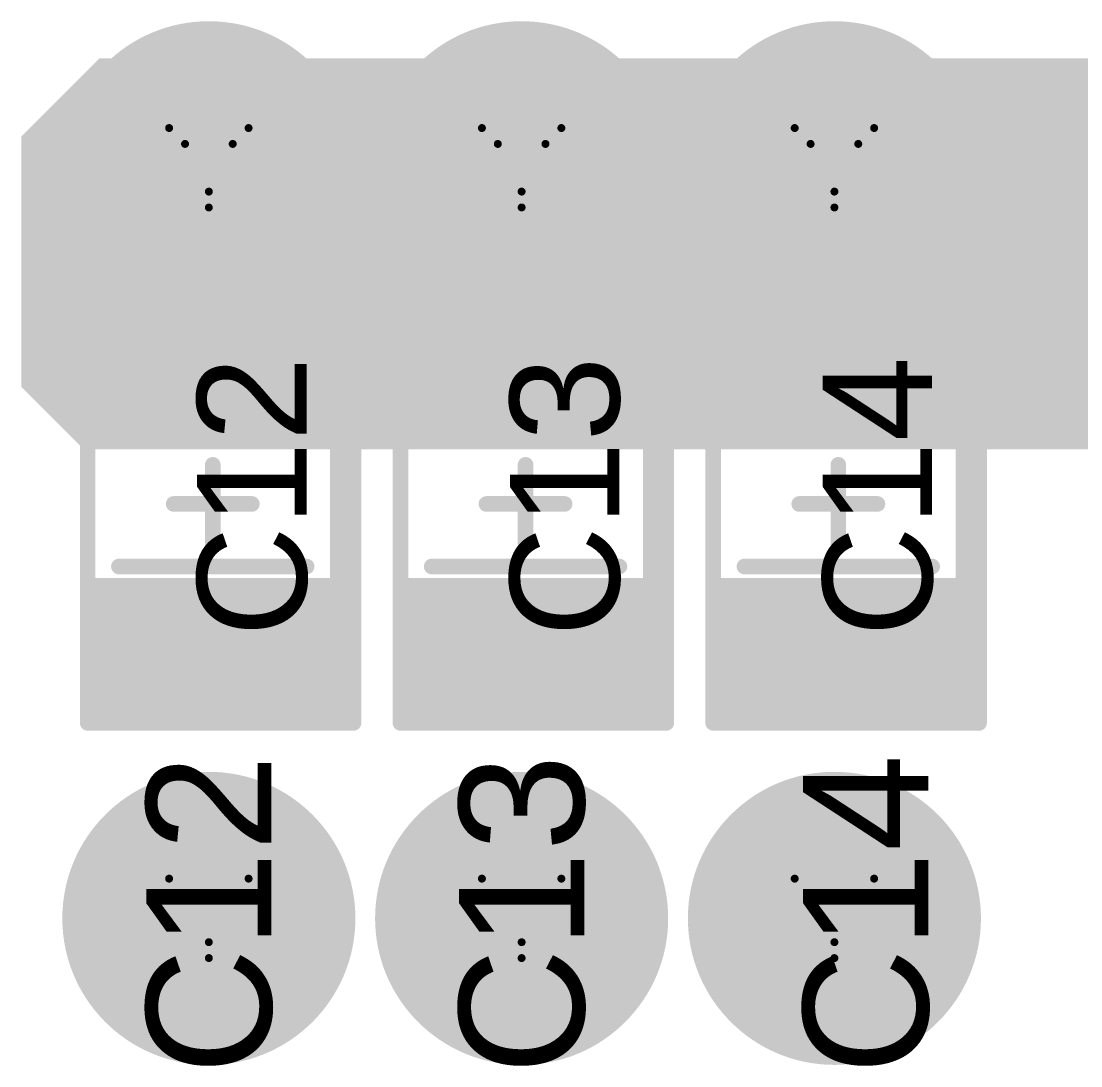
# Model space of a CAD drawing. Header units: inches. Extents: x -21 to 344, y -3 to 240.
# Drawn here: x 63 to 69.78, y 19.06 to 25.74 of the extents above; entities that cross this region are included whole.
import ezdxf

# ---------------------------------------------------------------- set-up
doc = ezdxf.new("R2010")
doc.units = ezdxf.units.IN
for name, color, linetype in [('Bottom Layer', 5, 'Continuous'), ('Drill Drawing', 1, 'Continuous'), ('Int1 -GND)', 76, 'Continuous'), ('Int2 -PWR)', 16, 'Continuous'), ('Top Component Center', 76, 'Continuous'), ('Top Designator', 56, 'Continuous'), ('Top Layer', 1, 'Continuous'), ('Top Overlay', 2, 'Continuous'), ('Top Paste', 8, 'Continuous'), ('Top Solder', 216, 'Continuous'), ('Via Holes', 16, 'Continuous')]:
    doc.layers.add(name, color=color, linetype=linetype)
doc.styles.add('Arial', font='', dxfattribs={"height": 0.2})
doc.styles.get('Arial').set_extended_font_data('Arial')

# ---------------------------------------------------------------- blocks, each defined once
blk = doc.blocks.new('CAP_0805_112')
at = {"layer": 'Top Layer'}
for points in [[(-1.29999867, 0.64999997), (-0.59999753, 0.64999997), (-0.59999753, -0.64999997), (-1.29999867, -0.64999997)], [(0.6000000699999999, 0.64999997), (1.30000121, 0.64999997), (1.30000121, -0.64999997), (0.6000000699999999, -0.64999997)]]:
    blk.add_hatch(color=1, dxfattribs=at).paths.add_polyline_path(points)
at = {"layer": 'Top Paste'}
for points in [[(-1.42699867, 0.77699997), (-0.47299753, 0.77699997), (-0.47299753, -0.77699997), (-1.42699867, -0.77699997)], [(0.47300007, 0.77699997), (1.42700121, 0.77699997), (1.42700121, -0.77699997), (0.47300007, -0.77699997)]]:
    blk.add_hatch(color=8, dxfattribs=at).paths.add_polyline_path(points)
at = {"layer": 'Top Solder'}
for points in [[(-1.34999857, 0.69999987), (-0.54999763, 0.69999987), (-0.54999763, -0.69999987), (-1.34999857, -0.69999987)], [(0.55000017, 0.69999987), (1.35000111, 0.69999987), (1.35000111, -0.69999987), (0.55000017, -0.69999987)]]:
    blk.add_hatch(color=216, dxfattribs=at).paths.add_polyline_path(points)
at = {"layer": 'Top Component Center'}
for points in [[(-1.39999974, 0.8000009399999999, 0.0999998, 0.0999998, 0), (-1.39999974, -0.90000074, 0.0999998, 0.0999998, 0)], [(-1.39999974, 0.8000009399999999, 0.0999998, 0.0999998, 0), (1.39999974, 0.8000009399999999, 0.0999998, 0.0999998, 0)], [(1.39999974, 0.8000009399999999, 0.0999998, 0.0999998, 0), (1.39999974, -0.90000074, 0.0999998, 0.0999998, 0)], [(0, 0.2499995, 0.0999998, 0.0999998, 0), (0, -0.2499995, 0.0999998, 0.0999998, 0)], [(-0.2499995, 0, 0.0999998, 0.0999998, 0), (0.2499995, 0, 0.0999998, 0.0999998, 0)], [(-1.39999974, -0.90000074, 0.0999998, 0.0999998, 0), (1.39999974, -0.90000074, 0.0999998, 0.0999998, 0)]]:
    blk.add_lwpolyline(points, format="xyseb", dxfattribs=at)
for points in [[(-1.42499842, 0.8000009399999999, 0.0499999, 0.0499999, 1), (-1.37500106, 0.8000009399999999, 0.0499999, 0.0499999, 1)], [(-1.42499842, 0.8000009399999999, 0.0499999, 0.0499999, 1), (-1.37500106, 0.8000009399999999, 0.0499999, 0.0499999, 1)], [(1.37500106, 0.8000009399999999, 0.0499999, 0.0499999, 1), (1.42499842, 0.8000009399999999, 0.0499999, 0.0499999, 1)], [(1.37500106, 0.8000009399999999, 0.0499999, 0.0499999, 1), (1.42499842, 0.8000009399999999, 0.0499999, 0.0499999, 1)], [(-0.02499868, 0.2499995, 0.0499999, 0.0499999, 1), (0.02499868, 0.2499995, 0.0499999, 0.0499999, 1)], [(-0.27499818, 0, 0.0499999, 0.0499999, 1), (-0.22500082, 0, 0.0499999, 0.0499999, 1)], [(0.22500082, 0, 0.0499999, 0.0499999, 1), (0.27499818, 0, 0.0499999, 0.0499999, 1)], [(-0.02499868, -0.2499995, 0.0499999, 0.0499999, 1), (0.02499868, -0.2499995, 0.0499999, 0.0499999, 1)], [(-1.42499842, -0.90000074, 0.0499999, 0.0499999, 1), (-1.37500106, -0.90000074, 0.0499999, 0.0499999, 1)], [(-1.42499842, -0.90000074, 0.0499999, 0.0499999, 1), (-1.37500106, -0.90000074, 0.0499999, 0.0499999, 1)], [(1.37500106, -0.90000074, 0.0499999, 0.0499999, 1), (1.42499842, -0.90000074, 0.0499999, 0.0499999, 1)], [(1.37500106, -0.90000074, 0.0499999, 0.0499999, 1), (1.42499842, -0.90000074, 0.0499999, 0.0499999, 1)]]:
    blk.add_lwpolyline(points, format="xyseb", close=True, dxfattribs=at)
at = {"layer": 'Top Designator'}
for points in [[(-1.39999974, 0.8000009399999999, 0.0999998, 0.0999998, 0), (1.39999974, 0.8000009399999999, 0.0999998, 0.0999998, 0)], [(-1.39999974, 0.8000009399999999, 0.0999998, 0.0999998, 0), (-1.39999974, -0.8000009399999999, 0.0999998, 0.0999998, 0)], [(1.39999974, 0.8000009399999999, 0.0999998, 0.0999998, 0), (1.39999974, -0.8000009399999999, 0.0999998, 0.0999998, 0)], [(-1.39999974, -0.8000009399999999, 0.0999998, 0.0999998, 0), (1.39999974, -0.8000009399999999, 0.0999998, 0.0999998, 0)]]:
    blk.add_lwpolyline(points, format="xyseb", dxfattribs=at)
for points in [[(-1.42499842, 0.8000009399999999, 0.0499999, 0.0499999, 1), (-1.37500106, 0.8000009399999999, 0.0499999, 0.0499999, 1)], [(-1.42499842, 0.8000009399999999, 0.0499999, 0.0499999, 1), (-1.37500106, 0.8000009399999999, 0.0499999, 0.0499999, 1)], [(1.37500106, 0.8000009399999999, 0.0499999, 0.0499999, 1), (1.42499842, 0.8000009399999999, 0.0499999, 0.0499999, 1)], [(1.37500106, 0.8000009399999999, 0.0499999, 0.0499999, 1), (1.42499842, 0.8000009399999999, 0.0499999, 0.0499999, 1)], [(-1.42499842, -0.8000009399999999, 0.0499999, 0.0499999, 1), (-1.37500106, -0.8000009399999999, 0.0499999, 0.0499999, 1)], [(-1.42499842, -0.8000009399999999, 0.0499999, 0.0499999, 1), (-1.37500106, -0.8000009399999999, 0.0499999, 0.0499999, 1)], [(1.37500106, -0.8000009399999999, 0.0499999, 0.0499999, 1), (1.42499842, -0.8000009399999999, 0.0499999, 0.0499999, 1)], [(1.37500106, -0.8000009399999999, 0.0499999, 0.0499999, 1), (1.42499842, -0.8000009399999999, 0.0499999, 0.0499999, 1)]]:
    blk.add_lwpolyline(points, format="xyseb", close=True, dxfattribs=at)
at = {"layer": 'Top Overlay'}
for points in [[(-0.3999992, 0.5999987999999999, 0.0999998, 0.0999998, 0), (-0.3999992, -0.5999987999999999, 0.0999998, 0.0999998, 0)], [(0.3999992, 0.5999987999999999, 0.0999998, 0.0999998, 0), (0.3999992, -0.5999987999999999, 0.0999998, 0.0999998, 0)]]:
    blk.add_lwpolyline(points, format="xyseb", dxfattribs=at)
for points in [[(-0.4249978799999999, 0.5999987999999999, 0.0499999, 0.0499999, 1), (-0.37500052, 0.5999987999999999, 0.0499999, 0.0499999, 1)], [(0.37500052, 0.5999987999999999, 0.0499999, 0.0499999, 1), (0.4249978799999999, 0.5999987999999999, 0.0499999, 0.0499999, 1)], [(-0.4249978799999999, -0.5999987999999999, 0.0499999, 0.0499999, 1), (-0.37500052, -0.5999987999999999, 0.0499999, 0.0499999, 1)], [(0.37500052, -0.5999987999999999, 0.0499999, 0.0499999, 1), (0.4249978799999999, -0.5999987999999999, 0.0499999, 0.0499999, 1)]]:
    blk.add_lwpolyline(points, format="xyseb", close=True, dxfattribs=at)
at = {"layer": 'Top Designator', "style": 'Arial'}
blk.add_text('C14', height=0.7000011399999999, dxfattribs=at).set_placement((-0.85000338, -0.6000038799999999))
blk = doc.blocks.new('CAP_0805_113')
at = {"layer": 'Top Layer'}
for points in [[(-1.29999867, 0.64999997), (-0.59999753, 0.64999997), (-0.59999753, -0.64999997), (-1.29999867, -0.64999997)], [(0.6000000699999999, 0.64999997), (1.30000121, 0.64999997), (1.30000121, -0.64999997), (0.6000000699999999, -0.64999997)]]:
    blk.add_hatch(color=1, dxfattribs=at).paths.add_polyline_path(points)
at = {"layer": 'Top Paste'}
for points in [[(-1.42699867, 0.77699997), (-0.47299753, 0.77699997), (-0.47299753, -0.77699997), (-1.42699867, -0.77699997)], [(0.47300007, 0.77699997), (1.42700121, 0.77699997), (1.42700121, -0.77699997), (0.47300007, -0.77699997)]]:
    blk.add_hatch(color=8, dxfattribs=at).paths.add_polyline_path(points)
at = {"layer": 'Top Solder'}
for points in [[(-1.34999857, 0.69999987), (-0.54999763, 0.69999987), (-0.54999763, -0.69999987), (-1.34999857, -0.69999987)], [(0.55000017, 0.69999987), (1.35000111, 0.69999987), (1.35000111, -0.69999987), (0.55000017, -0.69999987)]]:
    blk.add_hatch(color=216, dxfattribs=at).paths.add_polyline_path(points)
at = {"layer": 'Top Component Center'}
for points in [[(-1.39999974, 0.8000009399999999, 0.0999998, 0.0999998, 0), (-1.39999974, -0.90000074, 0.0999998, 0.0999998, 0)], [(-1.39999974, 0.8000009399999999, 0.0999998, 0.0999998, 0), (1.39999974, 0.8000009399999999, 0.0999998, 0.0999998, 0)], [(1.39999974, 0.8000009399999999, 0.0999998, 0.0999998, 0), (1.39999974, -0.90000074, 0.0999998, 0.0999998, 0)], [(0, 0.2499995, 0.0999998, 0.0999998, 0), (0, -0.2499995, 0.0999998, 0.0999998, 0)], [(-0.2499995, 0, 0.0999998, 0.0999998, 0), (0.2499995, 0, 0.0999998, 0.0999998, 0)], [(-1.39999974, -0.90000074, 0.0999998, 0.0999998, 0), (1.39999974, -0.90000074, 0.0999998, 0.0999998, 0)]]:
    blk.add_lwpolyline(points, format="xyseb", dxfattribs=at)
for points in [[(-1.42499842, 0.8000009399999999, 0.0499999, 0.0499999, 1), (-1.37500106, 0.8000009399999999, 0.0499999, 0.0499999, 1)], [(-1.42499842, 0.8000009399999999, 0.0499999, 0.0499999, 1), (-1.37500106, 0.8000009399999999, 0.0499999, 0.0499999, 1)], [(1.37500106, 0.8000009399999999, 0.0499999, 0.0499999, 1), (1.42499842, 0.8000009399999999, 0.0499999, 0.0499999, 1)], [(1.37500106, 0.8000009399999999, 0.0499999, 0.0499999, 1), (1.42499842, 0.8000009399999999, 0.0499999, 0.0499999, 1)], [(-0.02499868, 0.2499995, 0.0499999, 0.0499999, 1), (0.02499868, 0.2499995, 0.0499999, 0.0499999, 1)], [(-0.27499818, 0, 0.0499999, 0.0499999, 1), (-0.22500082, 0, 0.0499999, 0.0499999, 1)], [(0.22500082, 0, 0.0499999, 0.0499999, 1), (0.27499818, 0, 0.0499999, 0.0499999, 1)], [(-0.02499868, -0.2499995, 0.0499999, 0.0499999, 1), (0.02499868, -0.2499995, 0.0499999, 0.0499999, 1)], [(-1.42499842, -0.90000074, 0.0499999, 0.0499999, 1), (-1.37500106, -0.90000074, 0.0499999, 0.0499999, 1)], [(-1.42499842, -0.90000074, 0.0499999, 0.0499999, 1), (-1.37500106, -0.90000074, 0.0499999, 0.0499999, 1)], [(1.37500106, -0.90000074, 0.0499999, 0.0499999, 1), (1.42499842, -0.90000074, 0.0499999, 0.0499999, 1)], [(1.37500106, -0.90000074, 0.0499999, 0.0499999, 1), (1.42499842, -0.90000074, 0.0499999, 0.0499999, 1)]]:
    blk.add_lwpolyline(points, format="xyseb", close=True, dxfattribs=at)
at = {"layer": 'Top Designator'}
for points in [[(-1.39999974, 0.8000009399999999, 0.0999998, 0.0999998, 0), (1.39999974, 0.8000009399999999, 0.0999998, 0.0999998, 0)], [(-1.39999974, 0.8000009399999999, 0.0999998, 0.0999998, 0), (-1.39999974, -0.8000009399999999, 0.0999998, 0.0999998, 0)], [(1.39999974, 0.8000009399999999, 0.0999998, 0.0999998, 0), (1.39999974, -0.8000009399999999, 0.0999998, 0.0999998, 0)], [(-1.39999974, -0.8000009399999999, 0.0999998, 0.0999998, 0), (1.39999974, -0.8000009399999999, 0.0999998, 0.0999998, 0)]]:
    blk.add_lwpolyline(points, format="xyseb", dxfattribs=at)
for points in [[(-1.42499842, 0.8000009399999999, 0.0499999, 0.0499999, 1), (-1.37500106, 0.8000009399999999, 0.0499999, 0.0499999, 1)], [(-1.42499842, 0.8000009399999999, 0.0499999, 0.0499999, 1), (-1.37500106, 0.8000009399999999, 0.0499999, 0.0499999, 1)], [(1.37500106, 0.8000009399999999, 0.0499999, 0.0499999, 1), (1.42499842, 0.8000009399999999, 0.0499999, 0.0499999, 1)], [(1.37500106, 0.8000009399999999, 0.0499999, 0.0499999, 1), (1.42499842, 0.8000009399999999, 0.0499999, 0.0499999, 1)], [(-1.42499842, -0.8000009399999999, 0.0499999, 0.0499999, 1), (-1.37500106, -0.8000009399999999, 0.0499999, 0.0499999, 1)], [(-1.42499842, -0.8000009399999999, 0.0499999, 0.0499999, 1), (-1.37500106, -0.8000009399999999, 0.0499999, 0.0499999, 1)], [(1.37500106, -0.8000009399999999, 0.0499999, 0.0499999, 1), (1.42499842, -0.8000009399999999, 0.0499999, 0.0499999, 1)], [(1.37500106, -0.8000009399999999, 0.0499999, 0.0499999, 1), (1.42499842, -0.8000009399999999, 0.0499999, 0.0499999, 1)]]:
    blk.add_lwpolyline(points, format="xyseb", close=True, dxfattribs=at)
at = {"layer": 'Top Overlay'}
for points in [[(-0.3999992, 0.5999987999999999, 0.0999998, 0.0999998, 0), (-0.3999992, -0.5999987999999999, 0.0999998, 0.0999998, 0)], [(0.3999992, 0.5999987999999999, 0.0999998, 0.0999998, 0), (0.3999992, -0.5999987999999999, 0.0999998, 0.0999998, 0)]]:
    blk.add_lwpolyline(points, format="xyseb", dxfattribs=at)
for points in [[(-0.4249978799999999, 0.5999987999999999, 0.0499999, 0.0499999, 1), (-0.37500052, 0.5999987999999999, 0.0499999, 0.0499999, 1)], [(0.37500052, 0.5999987999999999, 0.0499999, 0.0499999, 1), (0.4249978799999999, 0.5999987999999999, 0.0499999, 0.0499999, 1)], [(-0.4249978799999999, -0.5999987999999999, 0.0499999, 0.0499999, 1), (-0.37500052, -0.5999987999999999, 0.0499999, 0.0499999, 1)], [(0.37500052, -0.5999987999999999, 0.0499999, 0.0499999, 1), (0.4249978799999999, -0.5999987999999999, 0.0499999, 0.0499999, 1)]]:
    blk.add_lwpolyline(points, format="xyseb", close=True, dxfattribs=at)
at = {"layer": 'Top Designator', "style": 'Arial'}
blk.add_text('C13', height=0.7000011399999999, dxfattribs=at).set_placement((-0.85000338, -0.6000038799999999))
blk = doc.blocks.new('CAP_0805_114')
at = {"layer": 'Top Layer'}
for points in [[(-1.29999867, 0.64999997), (-0.59999753, 0.64999997), (-0.59999753, -0.64999997), (-1.29999867, -0.64999997)], [(0.6000000699999999, 0.64999997), (1.30000121, 0.64999997), (1.30000121, -0.64999997), (0.6000000699999999, -0.64999997)]]:
    blk.add_hatch(color=1, dxfattribs=at).paths.add_polyline_path(points)
at = {"layer": 'Top Paste'}
for points in [[(-1.42699867, 0.77699997), (-0.47299753, 0.77699997), (-0.47299753, -0.77699997), (-1.42699867, -0.77699997)], [(0.47300007, 0.77699997), (1.42700121, 0.77699997), (1.42700121, -0.77699997), (0.47300007, -0.77699997)]]:
    blk.add_hatch(color=8, dxfattribs=at).paths.add_polyline_path(points)
at = {"layer": 'Top Solder'}
for points in [[(-1.34999857, 0.69999987), (-0.54999763, 0.69999987), (-0.54999763, -0.69999987), (-1.34999857, -0.69999987)], [(0.55000017, 0.69999987), (1.35000111, 0.69999987), (1.35000111, -0.69999987), (0.55000017, -0.69999987)]]:
    blk.add_hatch(color=216, dxfattribs=at).paths.add_polyline_path(points)
at = {"layer": 'Top Component Center'}
for points in [[(-1.39999974, 0.8000009399999999, 0.0999998, 0.0999998, 0), (-1.39999974, -0.90000074, 0.0999998, 0.0999998, 0)], [(-1.39999974, 0.8000009399999999, 0.0999998, 0.0999998, 0), (1.39999974, 0.8000009399999999, 0.0999998, 0.0999998, 0)], [(1.39999974, 0.8000009399999999, 0.0999998, 0.0999998, 0), (1.39999974, -0.90000074, 0.0999998, 0.0999998, 0)], [(0, 0.2499995, 0.0999998, 0.0999998, 0), (0, -0.2499995, 0.0999998, 0.0999998, 0)], [(-0.2499995, 0, 0.0999998, 0.0999998, 0), (0.2499995, 0, 0.0999998, 0.0999998, 0)], [(-1.39999974, -0.90000074, 0.0999998, 0.0999998, 0), (1.39999974, -0.90000074, 0.0999998, 0.0999998, 0)]]:
    blk.add_lwpolyline(points, format="xyseb", dxfattribs=at)
for points in [[(-1.42499842, 0.8000009399999999, 0.0499999, 0.0499999, 1), (-1.37500106, 0.8000009399999999, 0.0499999, 0.0499999, 1)], [(-1.42499842, 0.8000009399999999, 0.0499999, 0.0499999, 1), (-1.37500106, 0.8000009399999999, 0.0499999, 0.0499999, 1)], [(1.37500106, 0.8000009399999999, 0.0499999, 0.0499999, 1), (1.42499842, 0.8000009399999999, 0.0499999, 0.0499999, 1)], [(1.37500106, 0.8000009399999999, 0.0499999, 0.0499999, 1), (1.42499842, 0.8000009399999999, 0.0499999, 0.0499999, 1)], [(-0.02499868, 0.2499995, 0.0499999, 0.0499999, 1), (0.02499868, 0.2499995, 0.0499999, 0.0499999, 1)], [(-0.27499818, 0, 0.0499999, 0.0499999, 1), (-0.22500082, 0, 0.0499999, 0.0499999, 1)], [(0.22500082, 0, 0.0499999, 0.0499999, 1), (0.27499818, 0, 0.0499999, 0.0499999, 1)], [(-0.02499868, -0.2499995, 0.0499999, 0.0499999, 1), (0.02499868, -0.2499995, 0.0499999, 0.0499999, 1)], [(-1.42499842, -0.90000074, 0.0499999, 0.0499999, 1), (-1.37500106, -0.90000074, 0.0499999, 0.0499999, 1)], [(-1.42499842, -0.90000074, 0.0499999, 0.0499999, 1), (-1.37500106, -0.90000074, 0.0499999, 0.0499999, 1)], [(1.37500106, -0.90000074, 0.0499999, 0.0499999, 1), (1.42499842, -0.90000074, 0.0499999, 0.0499999, 1)], [(1.37500106, -0.90000074, 0.0499999, 0.0499999, 1), (1.42499842, -0.90000074, 0.0499999, 0.0499999, 1)]]:
    blk.add_lwpolyline(points, format="xyseb", close=True, dxfattribs=at)
at = {"layer": 'Top Designator'}
for points in [[(-1.39999974, 0.8000009399999999, 0.0999998, 0.0999998, 0), (1.39999974, 0.8000009399999999, 0.0999998, 0.0999998, 0)], [(-1.39999974, 0.8000009399999999, 0.0999998, 0.0999998, 0), (-1.39999974, -0.8000009399999999, 0.0999998, 0.0999998, 0)], [(1.39999974, 0.8000009399999999, 0.0999998, 0.0999998, 0), (1.39999974, -0.8000009399999999, 0.0999998, 0.0999998, 0)], [(-1.39999974, -0.8000009399999999, 0.0999998, 0.0999998, 0), (1.39999974, -0.8000009399999999, 0.0999998, 0.0999998, 0)]]:
    blk.add_lwpolyline(points, format="xyseb", dxfattribs=at)
for points in [[(-1.42499842, 0.8000009399999999, 0.0499999, 0.0499999, 1), (-1.37500106, 0.8000009399999999, 0.0499999, 0.0499999, 1)], [(-1.42499842, 0.8000009399999999, 0.0499999, 0.0499999, 1), (-1.37500106, 0.8000009399999999, 0.0499999, 0.0499999, 1)], [(1.37500106, 0.8000009399999999, 0.0499999, 0.0499999, 1), (1.42499842, 0.8000009399999999, 0.0499999, 0.0499999, 1)], [(1.37500106, 0.8000009399999999, 0.0499999, 0.0499999, 1), (1.42499842, 0.8000009399999999, 0.0499999, 0.0499999, 1)], [(-1.42499842, -0.8000009399999999, 0.0499999, 0.0499999, 1), (-1.37500106, -0.8000009399999999, 0.0499999, 0.0499999, 1)], [(-1.42499842, -0.8000009399999999, 0.0499999, 0.0499999, 1), (-1.37500106, -0.8000009399999999, 0.0499999, 0.0499999, 1)], [(1.37500106, -0.8000009399999999, 0.0499999, 0.0499999, 1), (1.42499842, -0.8000009399999999, 0.0499999, 0.0499999, 1)], [(1.37500106, -0.8000009399999999, 0.0499999, 0.0499999, 1), (1.42499842, -0.8000009399999999, 0.0499999, 0.0499999, 1)]]:
    blk.add_lwpolyline(points, format="xyseb", close=True, dxfattribs=at)
at = {"layer": 'Top Overlay'}
for points in [[(-0.3999992, 0.5999987999999999, 0.0999998, 0.0999998, 0), (-0.3999992, -0.5999987999999999, 0.0999998, 0.0999998, 0)], [(0.3999992, 0.5999987999999999, 0.0999998, 0.0999998, 0), (0.3999992, -0.5999987999999999, 0.0999998, 0.0999998, 0)]]:
    blk.add_lwpolyline(points, format="xyseb", dxfattribs=at)
for points in [[(-0.4249978799999999, 0.5999987999999999, 0.0499999, 0.0499999, 1), (-0.37500052, 0.5999987999999999, 0.0499999, 0.0499999, 1)], [(0.37500052, 0.5999987999999999, 0.0499999, 0.0499999, 1), (0.4249978799999999, 0.5999987999999999, 0.0499999, 0.0499999, 1)], [(-0.4249978799999999, -0.5999987999999999, 0.0499999, 0.0499999, 1), (-0.37500052, -0.5999987999999999, 0.0499999, 0.0499999, 1)], [(0.37500052, -0.5999987999999999, 0.0499999, 0.0499999, 1), (0.4249978799999999, -0.5999987999999999, 0.0499999, 0.0499999, 1)]]:
    blk.add_lwpolyline(points, format="xyseb", close=True, dxfattribs=at)
at = {"layer": 'Top Designator', "style": 'Arial'}
blk.add_text('C12', height=0.7000011399999999, dxfattribs=at).set_placement((-0.85000338, -0.6000038799999999))

msp = doc.modelspace()

# ---------------------------------------------------------------- hatches: boundary and pattern name
at = {"layer": 'Bottom Layer'}
h = msp.add_hatch(color=5, dxfattribs=at)
edge = h.paths.add_edge_path()
edge.add_arc((64.20000114, 24.8000012), 0.2999994, 0, 360)
h = msp.add_hatch(color=5, dxfattribs=at)
edge = h.paths.add_edge_path()
edge.add_arc((66.19999967999999, 24.8000012), 0.2999994, 0, 360)
h = msp.add_hatch(color=5, dxfattribs=at)
edge = h.paths.add_edge_path()
edge.add_arc((68.20000076, 24.8000012), 0.2999994, 0, 360)
h = msp.add_hatch(color=5, dxfattribs=at)
edge = h.paths.add_edge_path()
edge.add_arc((64.20000114, 20.00000064), 0.2999994, 0, 360)
h = msp.add_hatch(color=5, dxfattribs=at)
edge = h.paths.add_edge_path()
edge.add_arc((66.19999967999999, 20.00000064), 0.2999994, 0, 360)
h = msp.add_hatch(color=5, dxfattribs=at)
edge = h.paths.add_edge_path()
edge.add_arc((68.20000076, 20.00000064), 0.2999994, 0, 360)
at = {"layer": 'Int1 -GND)'}
h = msp.add_hatch(color=7, dxfattribs=at)
edge = h.paths.add_edge_path()
edge.add_arc((64.20000114, 24.8000012), 0.9369983799999999, 0, 360)
h = msp.add_hatch(color=7, dxfattribs=at)
edge = h.paths.add_edge_path()
edge.add_arc((66.19999967999999, 24.8000012), 0.9369983799999999, 0, 360)
h = msp.add_hatch(color=7, dxfattribs=at)
edge = h.paths.add_edge_path()
edge.add_arc((68.20000076, 24.8000012), 0.9369983799999999, 0, 360)
at = {"layer": 'Int2 -PWR)'}
h = msp.add_hatch(color=7, dxfattribs=at)
edge = h.paths.add_edge_path()
edge.add_arc((64.20000114, 20.00000064), 0.9369983799999999, 0, 360)
h = msp.add_hatch(color=7, dxfattribs=at)
edge = h.paths.add_edge_path()
edge.add_arc((66.19999967999999, 20.00000064), 0.9369983799999999, 0, 360)
h = msp.add_hatch(color=7, dxfattribs=at)
edge = h.paths.add_edge_path()
edge.add_arc((68.20000076, 20.00000064), 0.9369983799999999, 0, 360)
at = {"layer": 'Top Layer'}
msp.add_hatch(color=1, dxfattribs=at).paths.add_polyline_path([(71.90000098, 22.99999972), (63.40000019999999, 22.99999972), (63.000001, 23.39999892), (62.99999846, 24.99999826), (63.5, 25.4999998), (69.8999999, 25.4999998), (70.70000083999999, 24.69999886), (71.8999959, 24.69999886), (72.30000018, 24.29999966), (72.30000018, 23.39999892)])
h = msp.add_hatch(color=1, dxfattribs=at)
edge = h.paths.add_edge_path()
edge.add_arc((64.20000114, 24.8000012), 0.2999994, 0, 360)
h = msp.add_hatch(color=1, dxfattribs=at)
edge = h.paths.add_edge_path()
edge.add_arc((66.19999967999999, 24.8000012), 0.2999994, 0, 360)
h = msp.add_hatch(color=1, dxfattribs=at)
edge = h.paths.add_edge_path()
edge.add_arc((68.20000076, 24.8000012), 0.2999994, 0, 360)
h = msp.add_hatch(color=1, dxfattribs=at)
edge = h.paths.add_edge_path()
edge.add_arc((64.20000114, 20.00000064), 0.2999994, 0, 360)
h = msp.add_hatch(color=1, dxfattribs=at)
edge = h.paths.add_edge_path()
edge.add_arc((66.19999967999999, 20.00000064), 0.2999994, 0, 360)
h = msp.add_hatch(color=1, dxfattribs=at)
edge = h.paths.add_edge_path()
edge.add_arc((68.20000076, 20.00000064), 0.2999994, 0, 360)
at = {"layer": 'Via Holes'}
h = msp.add_hatch(color=7, dxfattribs=at)
edge = h.paths.add_edge_path()
edge.add_arc((64.20000114, 24.8000012), 0.17499838, 0, 360)
h = msp.add_hatch(color=7, dxfattribs=at)
edge = h.paths.add_edge_path()
edge.add_arc((66.19999967999999, 24.8000012), 0.17499838, 0, 360)
h = msp.add_hatch(color=7, dxfattribs=at)
edge = h.paths.add_edge_path()
edge.add_arc((68.20000076, 24.8000012), 0.17499838, 0, 360)
h = msp.add_hatch(color=7, dxfattribs=at)
edge = h.paths.add_edge_path()
edge.add_arc((64.20000114, 20.00000064), 0.17499838, 0, 360)
h = msp.add_hatch(color=7, dxfattribs=at)
edge = h.paths.add_edge_path()
edge.add_arc((66.19999967999999, 20.00000064), 0.17499838, 0, 360)
h = msp.add_hatch(color=7, dxfattribs=at)
edge = h.paths.add_edge_path()
edge.add_arc((68.20000076, 20.00000064), 0.17499838, 0, 360)

# ---------------------------------------------------------------- linework, layer by layer
at = {"layer": 'Drill Drawing'}
for points in [[(63.94600114, 25.0540012, 0.0508, 0.0508, 0), (64.45400114, 25.0540012, 0.0508, 0.0508, 0)], [(63.94600114, 25.0540012, 0.0508, 0.0508, 0), (64.20000114, 24.5460012, 0.0508, 0.0508, 0)], [(64.20000114, 24.5460012, 0.0508, 0.0508, 0), (64.45400114, 25.0540012, 0.0508, 0.0508, 0)], [(65.94599967999999, 25.0540012, 0.0508, 0.0508, 0), (66.45399968, 25.0540012, 0.0508, 0.0508, 0)], [(65.94599967999999, 25.0540012, 0.0508, 0.0508, 0), (66.19999967999999, 24.5460012, 0.0508, 0.0508, 0)], [(66.19999967999999, 24.5460012, 0.0508, 0.0508, 0), (66.45399968, 25.0540012, 0.0508, 0.0508, 0)], [(67.94600076, 25.0540012, 0.0508, 0.0508, 0), (68.45400076, 25.0540012, 0.0508, 0.0508, 0)], [(67.94600076, 25.0540012, 0.0508, 0.0508, 0), (68.20000076, 24.5460012, 0.0508, 0.0508, 0)], [(68.20000076, 24.5460012, 0.0508, 0.0508, 0), (68.45400076, 25.0540012, 0.0508, 0.0508, 0)], [(64.04760114, 24.9524012, 0.0508, 0.0508, 0), (64.35240114, 24.9524012, 0.0508, 0.0508, 0)], [(64.04760114, 24.9524012, 0.0508, 0.0508, 0), (64.20000114, 24.6476012, 0.0508, 0.0508, 0)], [(64.20000114, 24.6476012, 0.0508, 0.0508, 0), (64.35240114, 24.9524012, 0.0508, 0.0508, 0)], [(66.04759967999999, 24.9524012, 0.0508, 0.0508, 0), (66.35239967999999, 24.9524012, 0.0508, 0.0508, 0)], [(66.04759967999999, 24.9524012, 0.0508, 0.0508, 0), (66.19999967999999, 24.6476012, 0.0508, 0.0508, 0)], [(66.19999967999999, 24.6476012, 0.0508, 0.0508, 0), (66.35239967999999, 24.9524012, 0.0508, 0.0508, 0)], [(68.04760076, 24.9524012, 0.0508, 0.0508, 0), (68.35240076, 24.9524012, 0.0508, 0.0508, 0)], [(68.04760076, 24.9524012, 0.0508, 0.0508, 0), (68.20000076, 24.6476012, 0.0508, 0.0508, 0)], [(68.20000076, 24.6476012, 0.0508, 0.0508, 0), (68.35240076, 24.9524012, 0.0508, 0.0508, 0)], [(63.94600114, 20.25400064, 0.0508, 0.0508, 0), (64.45400114, 20.25400064, 0.0508, 0.0508, 0)], [(63.94600114, 20.25400064, 0.0508, 0.0508, 0), (64.20000114, 19.74600064, 0.0508, 0.0508, 0)], [(64.20000114, 19.74600064, 0.0508, 0.0508, 0), (64.45400114, 20.25400064, 0.0508, 0.0508, 0)], [(65.94599967999999, 20.25400064, 0.0508, 0.0508, 0), (66.45399968, 20.25400064, 0.0508, 0.0508, 0)], [(65.94599967999999, 20.25400064, 0.0508, 0.0508, 0), (66.19999967999999, 19.74600064, 0.0508, 0.0508, 0)], [(66.19999967999999, 19.74600064, 0.0508, 0.0508, 0), (66.45399968, 20.25400064, 0.0508, 0.0508, 0)], [(67.94600076, 20.25400064, 0.0508, 0.0508, 0), (68.45400076, 20.25400064, 0.0508, 0.0508, 0)], [(67.94600076, 20.25400064, 0.0508, 0.0508, 0), (68.20000076, 19.74600064, 0.0508, 0.0508, 0)], [(68.20000076, 19.74600064, 0.0508, 0.0508, 0), (68.45400076, 20.25400064, 0.0508, 0.0508, 0)], [(64.04760114, 20.15240064, 0.0508, 0.0508, 0), (64.35240114, 20.15240064, 0.0508, 0.0508, 0)], [(64.04760114, 20.15240064, 0.0508, 0.0508, 0), (64.20000114, 19.84760064, 0.0508, 0.0508, 0)], [(64.20000114, 19.84760064, 0.0508, 0.0508, 0), (64.35240114, 20.15240064, 0.0508, 0.0508, 0)], [(66.04759967999999, 20.15240064, 0.0508, 0.0508, 0), (66.35239967999999, 20.15240064, 0.0508, 0.0508, 0)], [(66.04759967999999, 20.15240064, 0.0508, 0.0508, 0), (66.19999967999999, 19.84760064, 0.0508, 0.0508, 0)], [(66.19999967999999, 19.84760064, 0.0508, 0.0508, 0), (66.35239967999999, 20.15240064, 0.0508, 0.0508, 0)], [(68.04760076, 20.15240064, 0.0508, 0.0508, 0), (68.35240076, 20.15240064, 0.0508, 0.0508, 0)], [(68.04760076, 20.15240064, 0.0508, 0.0508, 0), (68.20000076, 19.84760064, 0.0508, 0.0508, 0)], [(68.20000076, 19.84760064, 0.0508, 0.0508, 0), (68.35240076, 20.15240064, 0.0508, 0.0508, 0)]]:
    msp.add_lwpolyline(points, format="xyseb", dxfattribs=at)
for points in [[(63.93330114, 25.0540012, 0.0254, 0.0254, 1), (63.95870114, 25.0540012, 0.0254, 0.0254, 1)], [(63.93330114, 25.0540012, 0.0254, 0.0254, 1), (63.95870114, 25.0540012, 0.0254, 0.0254, 1)], [(64.44130114, 25.0540012, 0.0254, 0.0254, 1), (64.46670114, 25.0540012, 0.0254, 0.0254, 1)], [(64.44130114, 25.0540012, 0.0254, 0.0254, 1), (64.46670114, 25.0540012, 0.0254, 0.0254, 1)], [(65.93329968, 25.0540012, 0.0254, 0.0254, 1), (65.95869968, 25.0540012, 0.0254, 0.0254, 1)], [(65.93329968, 25.0540012, 0.0254, 0.0254, 1), (65.95869968, 25.0540012, 0.0254, 0.0254, 1)], [(66.44129968, 25.0540012, 0.0254, 0.0254, 1), (66.46669967999999, 25.0540012, 0.0254, 0.0254, 1)], [(66.44129968, 25.0540012, 0.0254, 0.0254, 1), (66.46669967999999, 25.0540012, 0.0254, 0.0254, 1)], [(67.93330076, 25.0540012, 0.0254, 0.0254, 1), (67.95870076, 25.0540012, 0.0254, 0.0254, 1)], [(67.93330076, 25.0540012, 0.0254, 0.0254, 1), (67.95870076, 25.0540012, 0.0254, 0.0254, 1)], [(68.44130075999999, 25.0540012, 0.0254, 0.0254, 1), (68.46670076, 25.0540012, 0.0254, 0.0254, 1)], [(68.44130075999999, 25.0540012, 0.0254, 0.0254, 1), (68.46670076, 25.0540012, 0.0254, 0.0254, 1)], [(64.03490114, 24.9524012, 0.0254, 0.0254, 1), (64.06030113999999, 24.9524012, 0.0254, 0.0254, 1)], [(64.03490114, 24.9524012, 0.0254, 0.0254, 1), (64.06030113999999, 24.9524012, 0.0254, 0.0254, 1)], [(64.33970114, 24.9524012, 0.0254, 0.0254, 1), (64.36510114, 24.9524012, 0.0254, 0.0254, 1)], [(64.33970114, 24.9524012, 0.0254, 0.0254, 1), (64.36510114, 24.9524012, 0.0254, 0.0254, 1)], [(66.03489968, 24.9524012, 0.0254, 0.0254, 1), (66.06029968, 24.9524012, 0.0254, 0.0254, 1)], [(66.03489968, 24.9524012, 0.0254, 0.0254, 1), (66.06029968, 24.9524012, 0.0254, 0.0254, 1)], [(66.33969968, 24.9524012, 0.0254, 0.0254, 1), (66.36509968, 24.9524012, 0.0254, 0.0254, 1)], [(66.33969968, 24.9524012, 0.0254, 0.0254, 1), (66.36509968, 24.9524012, 0.0254, 0.0254, 1)], [(68.03490076, 24.9524012, 0.0254, 0.0254, 1), (68.06030075999999, 24.9524012, 0.0254, 0.0254, 1)], [(68.03490076, 24.9524012, 0.0254, 0.0254, 1), (68.06030075999999, 24.9524012, 0.0254, 0.0254, 1)], [(68.33970076, 24.9524012, 0.0254, 0.0254, 1), (68.36510075999999, 24.9524012, 0.0254, 0.0254, 1)], [(68.33970076, 24.9524012, 0.0254, 0.0254, 1), (68.36510075999999, 24.9524012, 0.0254, 0.0254, 1)], [(64.18730113999999, 24.6476012, 0.0254, 0.0254, 1), (64.21270114, 24.6476012, 0.0254, 0.0254, 1)], [(64.18730113999999, 24.6476012, 0.0254, 0.0254, 1), (64.21270114, 24.6476012, 0.0254, 0.0254, 1)], [(66.18729968, 24.6476012, 0.0254, 0.0254, 1), (66.21269968, 24.6476012, 0.0254, 0.0254, 1)], [(66.18729968, 24.6476012, 0.0254, 0.0254, 1), (66.21269968, 24.6476012, 0.0254, 0.0254, 1)], [(68.18730075999999, 24.6476012, 0.0254, 0.0254, 1), (68.21270076, 24.6476012, 0.0254, 0.0254, 1)], [(68.18730075999999, 24.6476012, 0.0254, 0.0254, 1), (68.21270076, 24.6476012, 0.0254, 0.0254, 1)], [(64.18730113999999, 24.5460012, 0.0254, 0.0254, 1), (64.21270114, 24.5460012, 0.0254, 0.0254, 1)], [(64.18730113999999, 24.5460012, 0.0254, 0.0254, 1), (64.21270114, 24.5460012, 0.0254, 0.0254, 1)], [(66.18729968, 24.5460012, 0.0254, 0.0254, 1), (66.21269968, 24.5460012, 0.0254, 0.0254, 1)], [(66.18729968, 24.5460012, 0.0254, 0.0254, 1), (66.21269968, 24.5460012, 0.0254, 0.0254, 1)], [(68.18730075999999, 24.5460012, 0.0254, 0.0254, 1), (68.21270076, 24.5460012, 0.0254, 0.0254, 1)], [(68.18730075999999, 24.5460012, 0.0254, 0.0254, 1), (68.21270076, 24.5460012, 0.0254, 0.0254, 1)], [(63.93330114, 20.25400064, 0.0254, 0.0254, 1), (63.95870114, 20.25400064, 0.0254, 0.0254, 1)], [(63.93330114, 20.25400064, 0.0254, 0.0254, 1), (63.95870114, 20.25400064, 0.0254, 0.0254, 1)], [(64.44130114, 20.25400064, 0.0254, 0.0254, 1), (64.46670114, 20.25400064, 0.0254, 0.0254, 1)], [(64.44130114, 20.25400064, 0.0254, 0.0254, 1), (64.46670114, 20.25400064, 0.0254, 0.0254, 1)], [(65.93329968, 20.25400064, 0.0254, 0.0254, 1), (65.95869968, 20.25400064, 0.0254, 0.0254, 1)], [(65.93329968, 20.25400064, 0.0254, 0.0254, 1), (65.95869968, 20.25400064, 0.0254, 0.0254, 1)], [(66.44129968, 20.25400064, 0.0254, 0.0254, 1), (66.46669967999999, 20.25400064, 0.0254, 0.0254, 1)], [(66.44129968, 20.25400064, 0.0254, 0.0254, 1), (66.46669967999999, 20.25400064, 0.0254, 0.0254, 1)], [(67.93330076, 20.25400064, 0.0254, 0.0254, 1), (67.95870076, 20.25400064, 0.0254, 0.0254, 1)], [(67.93330076, 20.25400064, 0.0254, 0.0254, 1), (67.95870076, 20.25400064, 0.0254, 0.0254, 1)], [(68.44130075999999, 20.25400064, 0.0254, 0.0254, 1), (68.46670076, 20.25400064, 0.0254, 0.0254, 1)], [(68.44130075999999, 20.25400064, 0.0254, 0.0254, 1), (68.46670076, 20.25400064, 0.0254, 0.0254, 1)], [(64.03490114, 20.15240064, 0.0254, 0.0254, 1), (64.06030113999999, 20.15240064, 0.0254, 0.0254, 1)], [(64.03490114, 20.15240064, 0.0254, 0.0254, 1), (64.06030113999999, 20.15240064, 0.0254, 0.0254, 1)], [(64.33970114, 20.15240064, 0.0254, 0.0254, 1), (64.36510114, 20.15240064, 0.0254, 0.0254, 1)], [(64.33970114, 20.15240064, 0.0254, 0.0254, 1), (64.36510114, 20.15240064, 0.0254, 0.0254, 1)], [(66.03489968, 20.15240064, 0.0254, 0.0254, 1), (66.06029968, 20.15240064, 0.0254, 0.0254, 1)], [(66.03489968, 20.15240064, 0.0254, 0.0254, 1), (66.06029968, 20.15240064, 0.0254, 0.0254, 1)], [(66.33969968, 20.15240064, 0.0254, 0.0254, 1), (66.36509968, 20.15240064, 0.0254, 0.0254, 1)], [(66.33969968, 20.15240064, 0.0254, 0.0254, 1), (66.36509968, 20.15240064, 0.0254, 0.0254, 1)], [(68.03490076, 20.15240064, 0.0254, 0.0254, 1), (68.06030075999999, 20.15240064, 0.0254, 0.0254, 1)], [(68.03490076, 20.15240064, 0.0254, 0.0254, 1), (68.06030075999999, 20.15240064, 0.0254, 0.0254, 1)], [(68.33970076, 20.15240064, 0.0254, 0.0254, 1), (68.36510075999999, 20.15240064, 0.0254, 0.0254, 1)], [(68.33970076, 20.15240064, 0.0254, 0.0254, 1), (68.36510075999999, 20.15240064, 0.0254, 0.0254, 1)], [(64.18730113999999, 19.84760064, 0.0254, 0.0254, 1), (64.21270114, 19.84760064, 0.0254, 0.0254, 1)], [(64.18730113999999, 19.84760064, 0.0254, 0.0254, 1), (64.21270114, 19.84760064, 0.0254, 0.0254, 1)], [(66.18729968, 19.84760064, 0.0254, 0.0254, 1), (66.21269968, 19.84760064, 0.0254, 0.0254, 1)], [(66.18729968, 19.84760064, 0.0254, 0.0254, 1), (66.21269968, 19.84760064, 0.0254, 0.0254, 1)], [(68.18730075999999, 19.84760064, 0.0254, 0.0254, 1), (68.21270076, 19.84760064, 0.0254, 0.0254, 1)], [(68.18730075999999, 19.84760064, 0.0254, 0.0254, 1), (68.21270076, 19.84760064, 0.0254, 0.0254, 1)], [(64.18730113999999, 19.74600064, 0.0254, 0.0254, 1), (64.21270114, 19.74600064, 0.0254, 0.0254, 1)], [(64.18730113999999, 19.74600064, 0.0254, 0.0254, 1), (64.21270114, 19.74600064, 0.0254, 0.0254, 1)], [(66.18729968, 19.74600064, 0.0254, 0.0254, 1), (66.21269968, 19.74600064, 0.0254, 0.0254, 1)], [(66.18729968, 19.74600064, 0.0254, 0.0254, 1), (66.21269968, 19.74600064, 0.0254, 0.0254, 1)], [(68.18730075999999, 19.74600064, 0.0254, 0.0254, 1), (68.21270076, 19.74600064, 0.0254, 0.0254, 1)], [(68.18730075999999, 19.74600064, 0.0254, 0.0254, 1), (68.21270076, 19.74600064, 0.0254, 0.0254, 1)]]:
    msp.add_lwpolyline(points, format="xyseb", close=True, dxfattribs=at)
at = {"layer": 'Int1 -GND)'}
for points in [[(63.96640242, 20.64181038, 0.254, 0.254, -0.176326980708465), (64.43359986, 20.64181038, 0.254, 0.254, 0)], [(65.96640095999999, 20.64181038, 0.254, 0.254, -0.176326980708465), (66.4335984, 20.64181038, 0.254, 0.254, 0)], [(67.96640204, 20.64181038, 0.254, 0.254, -0.176326980708465), (68.43359948, 20.64181038, 0.254, 0.254, 0)], [(63.5581914, 19.76640192, 0.254, 0.254, -0.176326980708465), (63.5581914, 20.23359936, 0.254, 0.254, 0)], [(64.84181088, 20.23359936, 0.254, 0.254, -0.1763269807084648), (64.84181088, 19.76640192, 0.254, 0.254, 0)], [(65.55818994, 19.76640192, 0.254, 0.254, -0.176326980708465), (65.55818994, 20.23359936, 0.254, 0.254, 0)], [(66.84180941999999, 20.23359936, 0.254, 0.254, -0.1763269807084648), (66.84180941999999, 19.76640192, 0.254, 0.254, 0)], [(67.55819102, 19.76640192, 0.254, 0.254, -0.176326980708465), (67.55819102, 20.23359936, 0.254, 0.254, 0)], [(68.8418105, 20.23359936, 0.254, 0.254, -0.1763269807084648), (68.8418105, 19.76640192, 0.254, 0.254, 0)], [(64.43359986, 19.3581909, 0.254, 0.254, -0.176326980708465), (63.96640242, 19.3581909, 0.254, 0.254, 0)], [(66.4335984, 19.3581909, 0.254, 0.254, -0.176326980708465), (65.96640095999999, 19.3581909, 0.254, 0.254, 0)], [(68.43359948, 19.3581909, 0.254, 0.254, -0.176326980708465), (67.96640204, 19.3581909, 0.254, 0.254, 0)]]:
    msp.add_lwpolyline(points, format="xyseb", dxfattribs=at)
for points in [[(63.90290242, 20.64181038, 0.127, 0.127, 1), (64.02990242, 20.64181038, 0.127, 0.127, 1)], [(64.37009986, 20.64181038, 0.127, 0.127, 1), (64.49709986, 20.64181038, 0.127, 0.127, 1)], [(65.90290096, 20.64181038, 0.127, 0.127, 1), (66.02990096, 20.64181038, 0.127, 0.127, 1)], [(66.37009839999999, 20.64181038, 0.127, 0.127, 1), (66.4970984, 20.64181038, 0.127, 0.127, 1)], [(67.90290203999999, 20.64181038, 0.127, 0.127, 1), (68.02990204, 20.64181038, 0.127, 0.127, 1)], [(68.37009948, 20.64181038, 0.127, 0.127, 1), (68.49709948, 20.64181038, 0.127, 0.127, 1)], [(63.4946914, 20.23359936, 0.127, 0.127, 1), (63.6216914, 20.23359936, 0.127, 0.127, 1)], [(64.77831087999999, 20.23359936, 0.127, 0.127, 1), (64.90531087999999, 20.23359936, 0.127, 0.127, 1)], [(65.49468994, 20.23359936, 0.127, 0.127, 1), (65.62168994, 20.23359936, 0.127, 0.127, 1)], [(66.77830942, 20.23359936, 0.127, 0.127, 1), (66.90530942, 20.23359936, 0.127, 0.127, 1)], [(67.49469102, 20.23359936, 0.127, 0.127, 1), (67.62169102, 20.23359936, 0.127, 0.127, 1)], [(68.77831049999999, 20.23359936, 0.127, 0.127, 1), (68.90531049999998, 20.23359936, 0.127, 0.127, 1)], [(63.4946914, 19.76640192, 0.127, 0.127, 1), (63.6216914, 19.76640192, 0.127, 0.127, 1)], [(64.77831087999999, 19.76640192, 0.127, 0.127, 1), (64.90531087999999, 19.76640192, 0.127, 0.127, 1)], [(65.49468994, 19.76640192, 0.127, 0.127, 1), (65.62168994, 19.76640192, 0.127, 0.127, 1)], [(66.77830942, 19.76640192, 0.127, 0.127, 1), (66.90530942, 19.76640192, 0.127, 0.127, 1)], [(67.49469102, 19.76640192, 0.127, 0.127, 1), (67.62169102, 19.76640192, 0.127, 0.127, 1)], [(68.77831049999999, 19.76640192, 0.127, 0.127, 1), (68.90531049999998, 19.76640192, 0.127, 0.127, 1)], [(63.90290242, 19.3581909, 0.127, 0.127, 1), (64.02990242, 19.3581909, 0.127, 0.127, 1)], [(64.37009986, 19.3581909, 0.127, 0.127, 1), (64.49709986, 19.3581909, 0.127, 0.127, 1)], [(65.90290096, 19.3581909, 0.127, 0.127, 1), (66.02990096, 19.3581909, 0.127, 0.127, 1)], [(66.37009839999999, 19.3581909, 0.127, 0.127, 1), (66.4970984, 19.3581909, 0.127, 0.127, 1)], [(67.90290203999999, 19.3581909, 0.127, 0.127, 1), (68.02990204, 19.3581909, 0.127, 0.127, 1)], [(68.37009948, 19.3581909, 0.127, 0.127, 1), (68.49709948, 19.3581909, 0.127, 0.127, 1)]]:
    msp.add_lwpolyline(points, format="xyseb", close=True, dxfattribs=at)
at = {"layer": 'Int2 -PWR)'}
for points in [[(63.96640242, 25.44181094, 0.254, 0.254, -0.176326980708465), (64.43359986, 25.44181094, 0.254, 0.254, 0)], [(65.96640095999999, 25.44181094, 0.254, 0.254, -0.176326980708465), (66.4335984, 25.44181094, 0.254, 0.254, 0)], [(67.96640204, 25.44181094, 0.254, 0.254, -0.176326980708465), (68.43359948, 25.44181094, 0.254, 0.254, 0)], [(63.5581914, 24.56640248, 0.254, 0.254, -0.176326980708465), (63.5581914, 25.03359992, 0.254, 0.254, 0)], [(64.84181088, 25.03359992, 0.254, 0.254, -0.1763269807084648), (64.84181088, 24.56640248, 0.254, 0.254, 0)], [(65.55818994, 24.56640248, 0.254, 0.254, -0.176326980708465), (65.55818994, 25.03359992, 0.254, 0.254, 0)], [(66.84180941999999, 25.03359992, 0.254, 0.254, -0.1763269807084648), (66.84180941999999, 24.56640248, 0.254, 0.254, 0)], [(67.55819102, 24.56640248, 0.254, 0.254, -0.176326980708465), (67.55819102, 25.03359992, 0.254, 0.254, 0)], [(68.8418105, 25.03359992, 0.254, 0.254, -0.1763269807084648), (68.8418105, 24.56640248, 0.254, 0.254, 0)], [(64.43359986, 24.15819146, 0.254, 0.254, -0.176326980708465), (63.96640242, 24.15819146, 0.254, 0.254, 0)], [(66.4335984, 24.15819146, 0.254, 0.254, -0.176326980708465), (65.96640095999999, 24.15819146, 0.254, 0.254, 0)], [(68.43359948, 24.15819146, 0.254, 0.254, -0.176326980708465), (67.96640204, 24.15819146, 0.254, 0.254, 0)]]:
    msp.add_lwpolyline(points, format="xyseb", dxfattribs=at)
for points in [[(63.90290242, 25.44181094, 0.127, 0.127, 1), (64.02990242, 25.44181094, 0.127, 0.127, 1)], [(64.37009986, 25.44181094, 0.127, 0.127, 1), (64.49709986, 25.44181094, 0.127, 0.127, 1)], [(65.90290096, 25.44181094, 0.127, 0.127, 1), (66.02990096, 25.44181094, 0.127, 0.127, 1)], [(66.37009839999999, 25.44181094, 0.127, 0.127, 1), (66.4970984, 25.44181094, 0.127, 0.127, 1)], [(67.90290203999999, 25.44181094, 0.127, 0.127, 1), (68.02990204, 25.44181094, 0.127, 0.127, 1)], [(68.37009948, 25.44181094, 0.127, 0.127, 1), (68.49709948, 25.44181094, 0.127, 0.127, 1)], [(63.4946914, 25.03359992, 0.127, 0.127, 1), (63.6216914, 25.03359992, 0.127, 0.127, 1)], [(64.77831087999999, 25.03359992, 0.127, 0.127, 1), (64.90531087999999, 25.03359992, 0.127, 0.127, 1)], [(65.49468994, 25.03359992, 0.127, 0.127, 1), (65.62168994, 25.03359992, 0.127, 0.127, 1)], [(66.77830942, 25.03359992, 0.127, 0.127, 1), (66.90530942, 25.03359992, 0.127, 0.127, 1)], [(67.49469102, 25.03359992, 0.127, 0.127, 1), (67.62169102, 25.03359992, 0.127, 0.127, 1)], [(68.77831049999999, 25.03359992, 0.127, 0.127, 1), (68.90531049999998, 25.03359992, 0.127, 0.127, 1)], [(63.4946914, 24.56640248, 0.127, 0.127, 1), (63.6216914, 24.56640248, 0.127, 0.127, 1)], [(64.77831087999999, 24.56640248, 0.127, 0.127, 1), (64.90531087999999, 24.56640248, 0.127, 0.127, 1)], [(65.49468994, 24.56640248, 0.127, 0.127, 1), (65.62168994, 24.56640248, 0.127, 0.127, 1)], [(66.77830942, 24.56640248, 0.127, 0.127, 1), (66.90530942, 24.56640248, 0.127, 0.127, 1)], [(67.49469102, 24.56640248, 0.127, 0.127, 1), (67.62169102, 24.56640248, 0.127, 0.127, 1)], [(68.77831049999999, 24.56640248, 0.127, 0.127, 1), (68.90531049999998, 24.56640248, 0.127, 0.127, 1)], [(63.90290242, 24.15819146, 0.127, 0.127, 1), (64.02990242, 24.15819146, 0.127, 0.127, 1)], [(64.37009986, 24.15819146, 0.127, 0.127, 1), (64.49709986, 24.15819146, 0.127, 0.127, 1)], [(65.90290096, 24.15819146, 0.127, 0.127, 1), (66.02990096, 24.15819146, 0.127, 0.127, 1)], [(66.37009839999999, 24.15819146, 0.127, 0.127, 1), (66.4970984, 24.15819146, 0.127, 0.127, 1)], [(67.90290203999999, 24.15819146, 0.127, 0.127, 1), (68.02990204, 24.15819146, 0.127, 0.127, 1)], [(68.37009948, 24.15819146, 0.127, 0.127, 1), (68.49709948, 24.15819146, 0.127, 0.127, 1)]]:
    msp.add_lwpolyline(points, format="xyseb", close=True, dxfattribs=at)

# ---------------------------------------------------------------- block references
at = {"rotation": 90}
for name, p in [('CAP_0805_114', (64.22500236, 22.65000042)), ('CAP_0805_113', (66.22500344, 22.65000042)), ('CAP_0805_112', (68.22500452, 22.65000042))]:
    msp.add_blockref(name, p, dxfattribs=at)

# ---------------------------------------------------------------- texts
at = {"layer": 'Top Overlay', "style": 'Arial'}
for s, p in [('C14', (68.79987002, 19.00032268)), ('C12', (64.59986826, 19.00032522)), ('C13', (66.59986934, 19.00032268))]:
    msp.add_text(s, height=0.8000009399999999, rotation=90, dxfattribs=at).set_placement(p)

doc.saveas('drawing.dxf')
